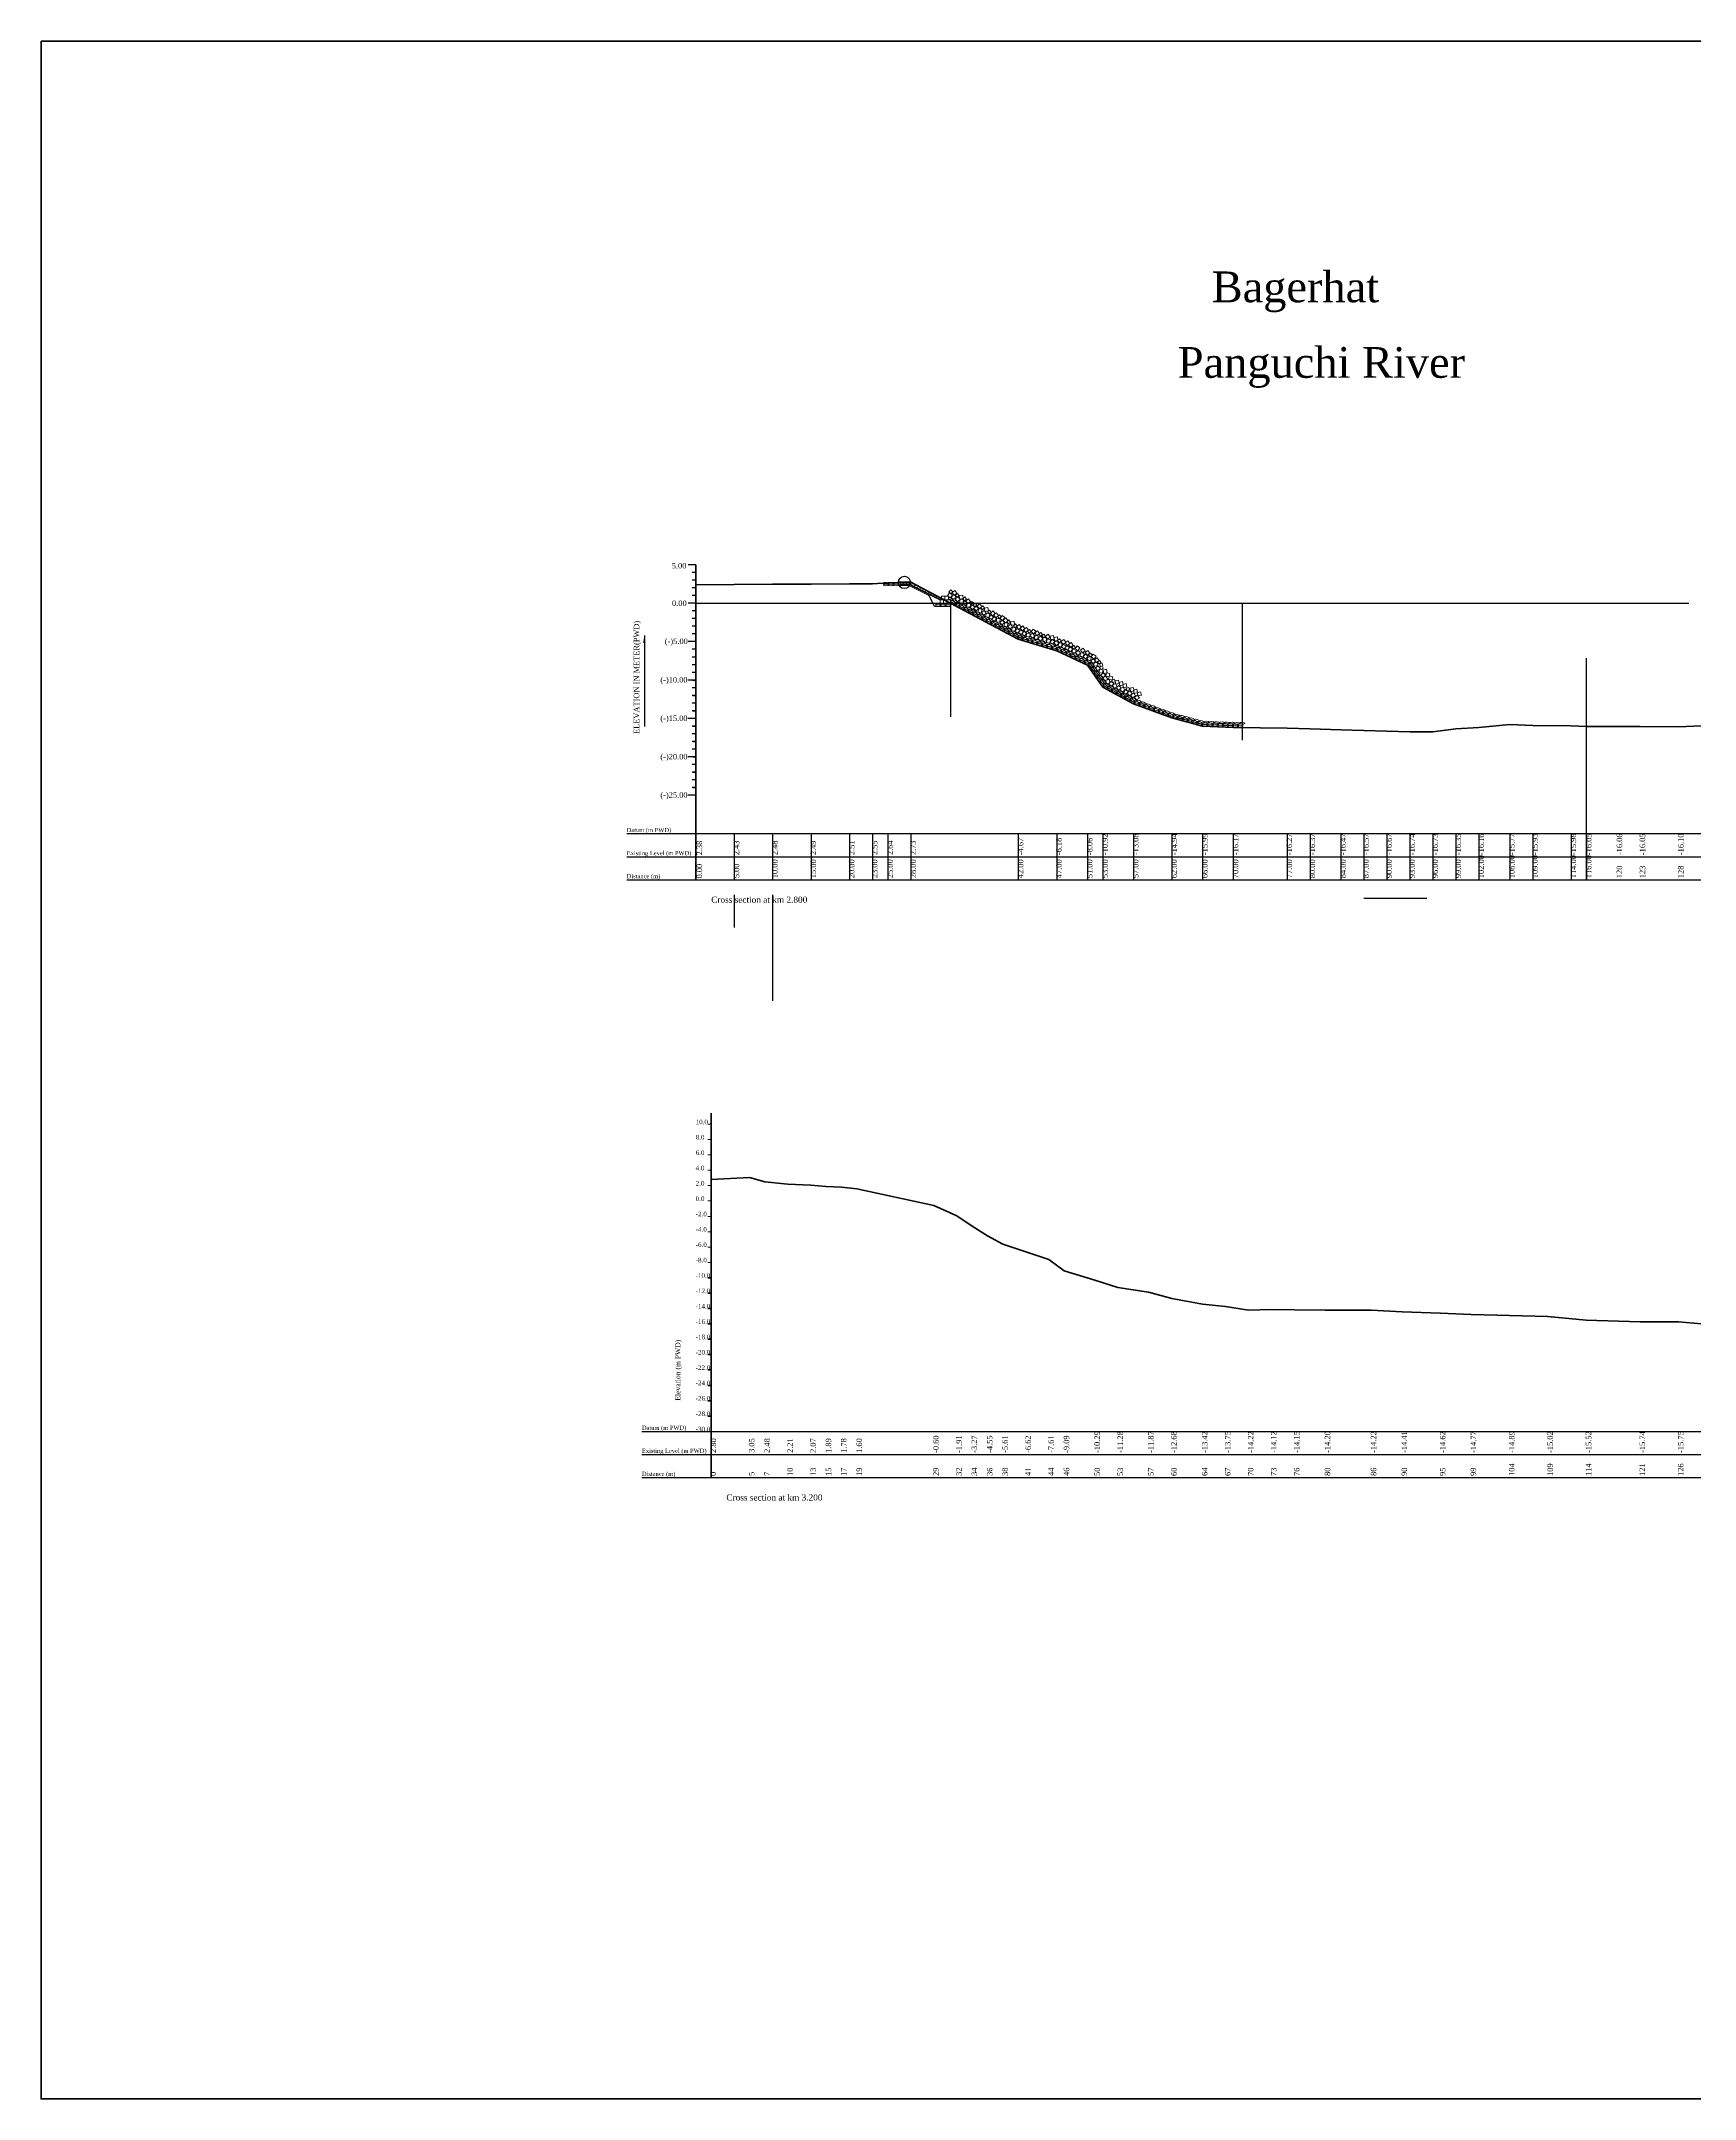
# Model space of a CAD drawing. Header units: metres. Extents: x -2434 to 11656, y -15288 to 8109.
# Drawn here: x 3647.2 to 3862.6, y -12483.2 to -12215.3 of the extents above; entities that cross this region are included whole.
import ezdxf

# ---------------------------------------------------------------- set-up
doc = ezdxf.new("R2010")
doc.units = ezdxf.units.M
doc.layers.add('Boundary', color=1, linetype='Continuous', lineweight=40)
doc.layers.add('LINE', color=7, linetype='Continuous')
doc.styles.get("Standard").update_dxf_attribs({"font": 'times.ttf'})
doc.dimstyles.get("Standard").update_dxf_attribs({"dimtxt": 0.5, "dimasz": 0.4075, "dimexe": 0.364, "dimexo": 0.219, "dimgap": 0.09, "dimtad": 0, "dimdec": 0, "dimlfac": 1000, "dimzin": 0, "dimdsep": 46, "dimtxsty": 'Standard', "dimcen": 0.09, "dimadec": 0, "dimazin": 0, "dimtfac": 1, "dimtdec": 0, "dimtofl": 0, "dimtmove": 0, "dimatfit": 3, "dimfxl": 1, "dimtolj": 1, "dimtzin": 0, "dimarcsym": 0})

msp = doc.modelspace()

# ---------------------------------------------------------------- linework, layer by layer
at = {"color": 0, "lineweight": -2}
for p, q in [((3732.440072, -12283.48989), (3731.440072, -12283.48989)), ((3732.440072, -12284.48989), (3731.940072, -12284.48989)), ((3732.440072, -12285.48989), (3731.940072, -12285.48989)), ((3732.440072, -12322.045188), (3732.440072, -12283.48989)), ((3732.440072, -12288.48989), (3731.440072, -12288.48989)), ((3732.440072, -12286.48989), (3731.940072, -12286.48989)), ((3732.440072, -12287.48989), (3731.940072, -12287.48989)), ((3732.440072, -12289.48989), (3731.940072, -12289.48989)), ((3732.440072, -12290.48989), (3731.940072, -12290.48989)), ((3732.440072, -12293.48989), (3731.440072, -12293.48989)), ((3732.440072, -12291.48989), (3731.940072, -12291.48989)), ((3732.440072, -12292.48989), (3731.940072, -12292.48989)), ((3732.440072, -12294.48989), (3731.940072, -12294.48989)), ((3732.440072, -12295.48989), (3731.940072, -12295.48989)), ((3732.440072, -12296.48989), (3731.940072, -12296.48989)), ((3732.440072, -12298.48989), (3731.440072, -12298.48989)), ((3732.440072, -12297.48989), (3731.940072, -12297.48989)), ((3732.440072, -12299.48989), (3731.940072, -12299.48989)), ((3732.440072, -12300.48989), (3731.940072, -12300.48989)), ((3732.440072, -12301.48989), (3731.940072, -12301.48989)), ((3732.440072, -12303.48989), (3731.440072, -12303.48989)), ((3732.440072, -12302.48989), (3731.940072, -12302.48989)), ((3732.440072, -12304.48989), (3731.940072, -12304.48989)), ((3732.440072, -12305.48989), (3731.940072, -12305.48989)), ((3732.440072, -12306.48989), (3731.940072, -12306.48989)), ((3732.440072, -12307.48989), (3731.940072, -12307.48989)), ((3732.440072, -12308.48989), (3731.440072, -12308.48989)), ((3732.440072, -12309.48989), (3731.940072, -12309.48989)), ((3732.440072, -12310.48989), (3731.940072, -12310.48989)), ((3732.440072, -12311.48989), (3731.940072, -12311.48989)), ((3732.440072, -12312.48989), (3731.940072, -12312.48989)), ((3732.440072, -12313.48989), (3731.440072, -12313.48989)), ((3723.440072, -12318.48989), (3992.090072, -12318.48989)), ((3723.440072, -12321.48989), (3992.090072, -12321.48989)), ((3723.440072, -12324.48989), (3992.090072, -12324.48989)), ((3725.416837, -12396.316405), (3996.066837, -12396.316405)), ((3725.416837, -12399.316405), (3996.066837, -12399.316405)), ((3725.416837, -12402.316405), (3996.066837, -12402.316405))]:
    msp.add_line(p, q, dxfattribs=at)
at = {"color": 0, "linetype": 'Continuous', "lineweight": -3, "ltscale": 0.5}
for p, q in [((3760.267199, -12285.76289), (3758.867199, -12285.76289)), ((3763.53012, -12288.936461), (3762.725653, -12287.327527))]:
    msp.add_line(p, q, dxfattribs=at)
at = {"linetype": 'ByBlock', "lineweight": 18, "ltscale": 0.5}
for p, q in [((3758.867199, -12285.76289), (3758.867199, -12286.16289)), ((3759.067199, -12285.76289), (3759.067199, -12286.16289)), ((3759.467199, -12285.76289), (3759.467199, -12285.96289)), ((3759.867199, -12285.76289), (3759.867199, -12285.96289)), ((3760.267199, -12285.76289), (3760.267199, -12285.96289)), ((3760.539171, -12286.122482), (3760.628614, -12285.943597)), ((3760.896942, -12286.301368), (3760.986385, -12286.122482)), ((3761.254713, -12286.480253), (3761.344155, -12286.301368)), ((3761.612484, -12286.659139), (3761.701926, -12286.480253)), ((3761.970254, -12286.838024), (3762.059697, -12286.659139)), ((3762.328025, -12287.01691), (3762.417468, -12286.838024)), ((3762.685796, -12287.195795), (3762.775239, -12287.01691)), ((3763.043567, -12287.374681), (3763.13301, -12287.195795)), ((3763.401338, -12287.553566), (3763.490781, -12287.374681)), ((3763.759109, -12287.732451), (3763.848552, -12287.553566)), ((3764.11688, -12287.911337), (3764.206322, -12287.732451))]:
    msp.add_line(p, q, dxfattribs=at)
at = {"linetype": 'ByBlock', "lineweight": 13, "ltscale": 0.5}
for p, q in [((3760.267199, -12285.96289), (3759.067199, -12285.96289)), ((3760.196379, -12286.06289), (3759.067199, -12286.06289)), ((3764.251353, -12288.090377), (3760.196379, -12286.06289)), ((3764.373986, -12288.03989), (3760.219986, -12285.96289)), ((3764.434554, -12287.846567), (3760.267199, -12285.76289)), ((3760.172772, -12286.16289), (3758.867199, -12286.16289)), ((3762.800188, -12287.476598), (3760.172772, -12286.16289))]:
    msp.add_line(p, q, dxfattribs=at)
at = {"color": 0, "lineweight": -3, "ltscale": 0.5}
for p, q in [((3732.440072, -12288.48989), (3861.777427, -12288.48989)), ((3765.601353, -12288.48989), (3765.601353, -12303.281735)), ((3803.601353, -12288.48989), (3803.601353, -12306.331079)), ((3848.440072, -12324.48989), (3848.440072, -12295.654075)), ((3737.440072, -12318.48989), (3737.440072, -12324.48989)), ((3742.440072, -12318.48989), (3742.440072, -12324.48989)), ((3747.440072, -12318.48989), (3747.440072, -12324.48989)), ((3752.440072, -12318.48989), (3752.440072, -12324.48989)), ((3755.440072, -12318.48989), (3755.440072, -12324.48989)), ((3757.440072, -12318.48989), (3757.440072, -12324.48989)), ((3760.440072, -12318.48989), (3760.440072, -12324.48989)), ((3774.440072, -12318.48989), (3774.440072, -12324.48989)), ((3779.440072, -12318.48989), (3779.440072, -12324.48989)), ((3783.440072, -12318.48989), (3783.440072, -12324.48989)), ((3785.440072, -12318.424759), (3785.440072, -12324.48989)), ((3789.440072, -12318.44177), (3789.440072, -12324.48989)), ((3794.440072, -12318.417542), (3794.440072, -12324.48989)), ((3798.440072, -12318.426305), (3798.440072, -12324.48989)), ((3802.440072, -12318.427852), (3802.440072, -12324.48989)), ((3809.440072, -12318.427852), (3809.440072, -12324.48989)), ((3812.440072, -12318.427852), (3812.440072, -12324.48989)), ((3816.440072, -12318.427852), (3816.440072, -12324.48989)), ((3819.440072, -12318.427852), (3819.440072, -12324.48989)), ((3822.440072, -12318.427852), (3822.440072, -12324.48989)), ((3825.440072, -12318.417542), (3825.440072, -12324.48989)), ((3828.440072, -12318.468576), (3828.440072, -12324.48989)), ((3831.440072, -12318.450534), (3831.440072, -12324.48989)), ((3834.440072, -12318.421666), (3834.440072, -12324.48989)), ((3838.440072, -12318.427852), (3838.440072, -12324.48989)), ((3841.440072, -12318.468576), (3841.440072, -12324.48989)), ((3846.440072, -12318.44177), (3846.440072, -12324.48989)), ((3848.440072, -12318.450534), (3848.440072, -12324.48989)), ((3737.440072, -12326.460213), (3737.440072, -12330.727288)), ((3742.440072, -12326.460213), (3742.440072, -12340.252934)), ((3819.440072, -12326.899509), (3827.636897, -12326.899509))]:
    msp.add_line(p, q, dxfattribs=at)
at = {"color": 0, "linetype": 'Continuous', "lineweight": 0, "ltscale": 0.5}
for p in [(3765.639283, -12288.493759), (3763.53012, -12288.936461)]:
    msp.add_line(p, (3765.639283, -12288.936461), dxfattribs=at)
at = {"linetype": 'ByBlock', "lineweight": 18, "ltscale": 0.5}
for points in [[(3764.251353, -12288.48989), (3764.701353, -12288.48989), (3764.701353, -12288.03989), (3764.251353, -12288.03989)], [(3764.434554, -12288.03989), (3764.884554, -12288.03989), (3764.884554, -12287.58989), (3764.434554, -12287.58989)], [(3764.701353, -12288.48989), (3765.151353, -12288.48989), (3765.151353, -12288.03989), (3764.701353, -12288.03989)], [(3764.884554, -12288.03989), (3765.334554, -12288.03989), (3765.334554, -12287.58989), (3764.884554, -12287.58989)], [(3765.151353, -12288.48989), (3765.601353, -12288.48989), (3765.601353, -12288.03989), (3765.151353, -12288.03989)]]:
    msp.add_lwpolyline(points, close=True, dxfattribs=at)
at = {"color": 0, "linetype": 'Continuous', "lineweight": 0, "ltscale": 0.5}
for centre in [(3757.208225, -12285.889276), (3757.208225, -12286.105395), (3757.867374, -12285.886237), (3757.870961, -12286.10326), (3758.52724, -12286.100635), (3758.528651, -12285.882689)]:
    msp.add_ellipse(centre, major_axis=(-0.332673, 0.007297), ratio=0.3297157707, dxfattribs=at)
at = {"color": 0, "linetype": 'Continuous', "lineweight": 13, "ltscale": 0.5}
for centre, major_axis in [((3763.984419, -12288.821726), (0.332472, -0.013683)), ((3763.984932, -12288.601638), (0.332472, -0.013683)), ((3764.645319, -12288.82396), (0.332472, -0.013683)), ((3764.645832, -12288.603873), (0.332472, -0.013683)), ((3765.301982, -12288.820295), (-0.332673, 0.007297)), ((3765.306986, -12288.600208), (-0.332673, 0.007297))]:
    msp.add_ellipse(centre, major_axis=major_axis, ratio=0.3297157707, dxfattribs=at)
at = {"color": 0, "linetype": 'ByBlock', "lineweight": 15, "ltscale": 0.5}
for centre, major_axis in [((3765.641772, -12287.932297), (0.298342, -0.147366)), ((3765.89942, -12288.286084), (0.298342, -0.147366)), ((3765.89942, -12288.52912), (0.298342, -0.147366)), ((3766.232356, -12288.238895), (0.298342, -0.147366)), ((3766.490003, -12288.592681), (0.298342, -0.147366)), ((3766.490003, -12288.835717), (0.298342, -0.147366)), ((3766.827107, -12288.531257), (0.298342, -0.147366)), ((3767.082671, -12288.904076), (0.298342, -0.147366)), ((3767.412351, -12288.84333), (0.298342, -0.147366)), ((3767.082671, -12289.147112), (0.298342, -0.147366)), ((3767.667914, -12289.216149), (0.298342, -0.147366)), ((3767.667914, -12289.459185), (0.298342, -0.147366)), ((3768.002023, -12289.15801), (0.298342, -0.147366)), ((3768.257586, -12289.530829), (0.298342, -0.147366)), ((3768.257586, -12289.773865), (0.298342, -0.147366)), ((3768.593257, -12289.473368), (0.298342, -0.147366)), ((3768.843871, -12290.069304), (0.298342, -0.147366)), ((3768.850254, -12289.839408), (0.298342, -0.147366)), ((3769.185925, -12289.781947), (0.298342, -0.147366)), ((3769.424816, -12290.391127), (0.298342, -0.147366)), ((3769.431199, -12290.161231), (0.298342, -0.147366)), ((3769.76687, -12290.10377), (0.298342, -0.147366)), ((3770.009538, -12290.691155), (0.298342, -0.147366)), ((3770.015921, -12290.461259), (0.298342, -0.147366)), ((3770.351592, -12290.403798), (0.298342, -0.147366)), ((3770.596344, -12291.000829), (0.298342, -0.147366)), ((3770.602727, -12290.770933), (0.298342, -0.147366)), ((3770.938398, -12290.713472), (0.298342, -0.147366)), ((3771.175726, -12291.306801), (0.298342, -0.147366)), ((3771.182109, -12291.076905), (0.298342, -0.147366)), ((3771.51778, -12291.019444), (0.298342, -0.147366)), ((3771.755108, -12291.618144), (0.298342, -0.147366)), ((3771.76149, -12291.388247), (0.298342, -0.147366)), ((3772.10133, -12291.337356), (0.298342, -0.147366)), ((3772.343998, -12291.926514), (0.298342, -0.147366)), ((3772.35038, -12291.696618), (0.298342, -0.147366)), ((3772.69022, -12291.645727), (0.298342, -0.147366)), ((3772.929371, -12292.234468), (0.298342, -0.147366)), ((3772.935754, -12292.004571), (0.298342, -0.147366)), ((3773.275594, -12291.95368), (0.298342, -0.147366)), ((3773.51722, -12292.545289), (0.298342, -0.147366)), ((3773.523602, -12292.315393), (0.298342, -0.147366)), ((3773.863442, -12292.264502), (0.298342, -0.147366)), ((3774.099467, -12292.856788), (0.298342, -0.147366)), ((3774.105849, -12292.626892), (0.298342, -0.147366)), ((3774.462362, -12292.542682), (0.298342, -0.147366)), ((3774.701774, -12292.869667), (0.298342, -0.147366)), ((3774.701774, -12293.112964), (0.298342, -0.147366)), ((3775.058286, -12292.765486), (0.298342, -0.147366)), ((3775.31671, -12293.072108), (0.319369, -0.093426)), ((3775.31671, -12293.315405), (0.319369, -0.093426)), ((3775.677651, -12292.972151), (0.319369, -0.093426)), ((3775.95601, -12293.263993), (0.319369, -0.093426)), ((3775.95601, -12293.507289), (0.319369, -0.093426)), ((3776.316951, -12293.164035), (0.319369, -0.093426)), ((3776.592574, -12293.455877), (0.319369, -0.093426)), ((3776.592574, -12293.699174), (0.319369, -0.093426)), ((3776.953515, -12293.35592), (0.319369, -0.093426)), ((3777.227836, -12293.648126), (0.319369, -0.093426)), ((3777.227836, -12293.891423), (0.319369, -0.093426)), ((3777.588777, -12293.548169), (0.319369, -0.093426)), ((3777.864009, -12293.83902), (0.319369, -0.093426)), ((3777.864009, -12294.082316), (0.319369, -0.093426)), ((3778.224951, -12293.739063), (0.319369, -0.093426)), ((3778.497578, -12294.022144), (0.319369, -0.093426)), ((3778.497578, -12294.265441), (0.319369, -0.093426)), ((3778.858519, -12293.922187), (0.319369, -0.093426)), ((3779.142088, -12294.221641), (0.319369, -0.093426)), ((3779.491827, -12294.121006), (0.319369, -0.093426)), ((3779.142088, -12294.464938), (0.319369, -0.093426)), ((3779.76298, -12294.458606), (0.30744, -0.127301)), ((3779.76298, -12294.701903), (0.30744, -0.127301)), ((3780.086016, -12294.37643), (0.30744, -0.127301)), ((3780.363854, -12294.739446), (0.30744, -0.127301)), ((3780.363854, -12294.982742), (0.30744, -0.127301)), ((3780.68689, -12294.657269), (0.30744, -0.127301)), ((3780.960169, -12295.016791), (0.30744, -0.127301)), ((3780.960169, -12295.260088), (0.30744, -0.127301)), ((3781.283205, -12294.934615), (0.30744, -0.127301)), ((3781.55974, -12295.303627), (0.30744, -0.127301)), ((3781.55974, -12295.546924), (0.30744, -0.127301)), ((3781.882777, -12295.221451), (0.30744, -0.127301)), ((3782.149542, -12295.591349), (0.30744, -0.127301)), ((3782.149542, -12295.834646), (0.30744, -0.127301)), ((3782.479352, -12295.507765), (0.30744, -0.127301)), ((3782.762009, -12295.863741), (0.30744, -0.127301)), ((3782.762009, -12296.107038), (0.30744, -0.127301)), ((3783.091819, -12295.780157), (0.30744, -0.127301)), ((3783.360929, -12296.149482), (0.30744, -0.127301)), ((3783.360929, -12296.392779), (0.30744, -0.127301)), ((3783.690739, -12296.065898), (0.30744, -0.127301)), ((3783.757098, -12296.83035), (0.197465, -0.267829)), ((3783.841504, -12296.56312), (0.197465, -0.267829)), ((3784.072579, -12296.497212), (0.197465, -0.267829)), ((3784.226022, -12297.096955), (0.197465, -0.267829)), ((3784.457097, -12297.031047), (0.197465, -0.267829)), ((3784.141615, -12297.364185), (0.197465, -0.267829)), ((3784.530822, -12297.910117), (0.197465, -0.267829)), ((3784.615228, -12297.642886), (0.197465, -0.267829)), ((3784.846304, -12297.576978), (0.197465, -0.267829)), ((3784.918466, -12298.456152), (0.197465, -0.267829)), ((3785.002872, -12298.188922), (0.197465, -0.267829)), ((3785.233948, -12298.123014), (0.197465, -0.267829)), ((3785.30116, -12299.00224), (0.197465, -0.267829)), ((3785.385566, -12298.73501), (0.197465, -0.267829)), ((3785.609608, -12298.656067), (0.197465, -0.267829)), ((3785.753581, -12299.459008), (0.287521, -0.167501)), ((3785.77859, -12299.226609), (0.287521, -0.167501)), ((3786.022301, -12299.119508), (0.287521, -0.167501)), ((3786.380897, -12299.546711), (0.287521, -0.167501)), ((3786.624607, -12299.439611), (0.287521, -0.167501)), ((3786.355888, -12299.77911), (0.287521, -0.167501)), ((3786.941522, -12300.093686), (0.287521, -0.167501)), ((3786.966531, -12299.861287), (0.287521, -0.167501)), ((3787.210241, -12299.754186), (0.287521, -0.167501)), ((3787.53432, -12300.411911), (0.287521, -0.167501)), ((3787.54943, -12300.175914), (0.287521, -0.167501)), ((3787.79314, -12300.068814), (0.287521, -0.167501)), ((3788.108621, -12300.738792), (0.287521, -0.167501)), ((3788.123731, -12300.502796), (0.287521, -0.167501)), ((3788.367441, -12300.395695), (0.287521, -0.167501)), ((3788.701289, -12301.053316), (0.287521, -0.167501)), ((3788.716399, -12300.817319), (0.287521, -0.167501)), ((3788.954117, -12300.694523), (0.287521, -0.167501)), ((3789.287835, -12301.361686), (0.287521, -0.167501)), ((3789.302945, -12301.12569), (0.287521, -0.167501)), ((3789.540663, -12301.002894), (0.287521, -0.167501)), ((3789.89063, -12301.618274), (0.314944, -0.107401)), ((3789.897924, -12301.402769), (0.314944, -0.107401)), ((3790.146975, -12301.264383), (0.314944, -0.107401)), ((3790.517295, -12301.845563), (0.314944, -0.107401)), ((3790.524589, -12301.630058), (0.314944, -0.107401)), ((3790.77364, -12301.491672), (0.314944, -0.107401)), ((3791.14409, -12302.081351), (0.314944, -0.107401)), ((3791.151384, -12301.865846), (0.314944, -0.107401)), ((3791.400435, -12301.72746), (0.314944, -0.107401)), ((3791.778049, -12302.105962), (0.314944, -0.107401)), ((3792.015767, -12301.960276), (0.314944, -0.107401)), ((3792.633965, -12302.190798), (0.314944, -0.107401)), ((3791.770755, -12302.321467), (0.314944, -0.107401)), ((3792.388953, -12302.551989), (0.314944, -0.107401)), ((3792.396247, -12302.336484), (0.314944, -0.107401)), ((3793.014315, -12302.780008), (0.314944, -0.107401)), ((3793.021609, -12302.564503), (0.314944, -0.107401)), ((3793.256853, -12302.410474), (0.314944, -0.107401)), ((3793.634727, -12303.015275), (0.314944, -0.107401)), ((3793.642022, -12302.79977), (0.314944, -0.107401)), ((3793.877265, -12302.645741), (0.314944, -0.107401)), ((3794.254619, -12303.246892), (0.314944, -0.107401)), ((3794.261913, -12303.031387), (0.314944, -0.107401)), ((3794.497157, -12302.877358), (0.314944, -0.107401)), ((3794.884931, -12303.431111), (0.314944, -0.107401)), ((3794.892225, -12303.215606), (0.314944, -0.107401)), ((3795.127469, -12303.061577), (0.314944, -0.107401)), ((3795.525827, -12303.602448), (0.325786, -0.067738)), ((3795.533121, -12303.386943), (0.325786, -0.067738)), ((3795.768365, -12303.232914), (0.325786, -0.067738)), ((3796.16613, -12303.772779), (0.318333, -0.096897)), ((3796.177722, -12303.541475), (0.318333, -0.096897)), ((3796.412966, -12303.387446), (0.318333, -0.096897)), ((3796.801912, -12303.937966), (0.318333, -0.096897)), ((3796.813505, -12303.706662), (0.318333, -0.096897)), ((3797.053177, -12303.564991), (0.318333, -0.096897)), ((3797.436523, -12304.113061), (0.318333, -0.096897)), ((3797.448116, -12303.881757), (0.318333, -0.096897)), ((3797.687788, -12303.740086), (0.318333, -0.096897)), ((3798.085331, -12304.28341), (0.318333, -0.096897)), ((3798.096924, -12304.052106), (0.318333, -0.096897)), ((3798.336596, -12303.910435), (0.318333, -0.096897)), ((3798.73153, -12304.387266), (0.33244, -0.01444)), ((3798.743123, -12304.155962), (0.33244, -0.01444)), ((3798.978367, -12303.963191), (0.33244, -0.01444)), ((3799.392192, -12304.422618), (0.33244, -0.01444)), ((3799.403785, -12304.191314), (0.33244, -0.01444)), ((3799.639029, -12303.998544), (0.33244, -0.01444)), ((3800.070439, -12304.452079), (0.33244, -0.01444)), ((3800.082032, -12304.220775), (0.33244, -0.01444)), ((3800.317275, -12304.028004), (0.33244, -0.01444)), ((3800.736962, -12304.475647), (0.33244, -0.01444)), ((3800.748555, -12304.244343), (0.33244, -0.01444)), ((3800.983798, -12304.051572), (0.33244, -0.01444)), ((3801.399968, -12304.505681), (0.33244, -0.01444)), ((3801.411561, -12304.274377), (0.33244, -0.01444)), ((3801.644851, -12304.075454), (0.33244, -0.01444)), ((3802.045781, -12304.527998), (0.33244, -0.01444)), ((3802.057374, -12304.296694), (0.33244, -0.01444)), ((3802.290663, -12304.097771), (0.33244, -0.01444)), ((3802.694329, -12304.560274), (0.33244, -0.01444)), ((3802.705922, -12304.32897), (0.33244, -0.01444)), ((3802.939211, -12304.130047), (0.33244, -0.01444)), ((3803.363848, -12304.553913), (0.33244, -0.01444)), ((3803.375441, -12304.322609), (0.33244, -0.01444)), ((3803.608731, -12304.123685), (0.33244, -0.01444))]:
    msp.add_ellipse(centre, major_axis=major_axis, ratio=0.3297157707, dxfattribs=at)
at = {"layer": 'Boundary', "color": 0, "linetype": 'ByBlock', "lineweight": 18, "ltscale": 0.5}
for p, q in [((3732.040072, -12284.48989), (3732.440072, -12284.48989)), ((3732.040072, -12286.48989), (3732.440072, -12286.48989)), ((3732.040072, -12288.48989), (3732.440072, -12288.48989)), ((3732.040072, -12290.48989), (3732.440072, -12290.48989)), ((3732.040072, -12292.48989), (3732.440072, -12292.48989)), ((3732.040072, -12294.48989), (3732.440072, -12294.48989)), ((3732.040072, -12296.48989), (3732.440072, -12296.48989)), ((3734.016837, -12356.316405), (3734.416837, -12356.316405)), ((3734.016837, -12358.316405), (3734.416837, -12358.316405)), ((3734.016837, -12360.316405), (3734.416837, -12360.316405)), ((3734.016837, -12362.316405), (3734.416837, -12362.316405)), ((3734.016837, -12364.316405), (3734.416837, -12364.316405)), ((3734.016837, -12366.316405), (3734.416837, -12366.316405)), ((3734.016837, -12368.316405), (3734.416837, -12368.316405)), ((3734.016837, -12370.316405), (3734.416837, -12370.316405)), ((3734.016837, -12372.316405), (3734.416837, -12372.316405)), ((3734.016837, -12374.316405), (3734.416837, -12374.316405))]:
    msp.add_line(p, q, dxfattribs=at)
at = {"layer": 'Boundary', "color": 7, "linetype": 'ByBlock', "ltscale": 0.5}
for p, q in [((3732.440072, -12324.48989), (3732.440072, -12283.48989)), ((3732.040072, -12298.48989), (3732.440072, -12298.48989)), ((3732.040072, -12300.48989), (3732.440072, -12300.48989)), ((3732.040072, -12302.48989), (3732.440072, -12302.48989)), ((3732.040072, -12304.48989), (3732.440072, -12304.48989)), ((3848.440072, -12304.53989), (3852.440072, -12304.54989)), ((3852.440072, -12304.54989), (3855.440072, -12304.53989)), ((3855.440072, -12304.53989), (3860.440072, -12304.58989)), ((3860.440072, -12304.58989), (3863.440072, -12304.45989)), ((3732.040072, -12306.48989), (3732.440072, -12306.48989)), ((3732.040072, -12308.48989), (3732.440072, -12308.48989)), ((3732.040072, -12310.48989), (3732.440072, -12310.48989)), ((3732.040072, -12312.48989), (3732.440072, -12312.48989)), ((3734.416837, -12402.316405), (3734.416837, -12354.860545)), ((3734.416837, -12363.515405), (3739.416837, -12363.265405)), ((3739.416837, -12363.265405), (3741.416837, -12363.835405)), ((3741.416837, -12363.835405), (3744.416837, -12364.105405)), ((3744.416837, -12364.105405), (3747.416837, -12364.245405)), ((3747.416837, -12364.245405), (3749.416837, -12364.425405)), ((3749.416837, -12364.425405), (3751.416837, -12364.535405)), ((3751.416837, -12364.535405), (3753.416837, -12364.719405)), ((3753.416837, -12364.719405), (3763.416837, -12366.917405)), ((3763.416837, -12366.917405), (3766.416837, -12368.226405)), ((3766.416837, -12368.226405), (3768.416837, -12369.586405)), ((3768.416837, -12369.586405), (3770.416837, -12370.866405)), ((3770.416837, -12370.866405), (3772.416837, -12371.926405)), ((3772.416837, -12371.926405), (3775.416837, -12372.936405)), ((3775.416837, -12372.936405), (3778.416837, -12373.926405)), ((3778.416837, -12373.926405), (3780.416837, -12375.406405)), ((3734.016837, -12376.316405), (3734.416837, -12376.316405)), ((3780.416837, -12375.406405), (3784.416837, -12376.606405)), ((3784.416837, -12376.606405), (3787.416837, -12377.596405)), ((3734.016837, -12378.316405), (3734.416837, -12378.316405)), ((3787.416837, -12377.596405), (3791.416837, -12378.186405)), ((3791.416837, -12378.186405), (3794.416837, -12378.996405)), ((3794.416837, -12378.996405), (3798.416837, -12379.736405)), ((3798.416837, -12379.736405), (3801.416837, -12380.066405)), ((3734.016837, -12380.316405), (3734.416837, -12380.316405)), ((3734.016837, -12382.316405), (3734.416837, -12382.316405)), ((3801.416837, -12380.066405), (3804.416837, -12380.536405)), ((3804.416837, -12380.536405), (3807.416837, -12380.436405)), ((3807.416837, -12380.436405), (3810.416837, -12380.466405)), ((3810.416837, -12380.466405), (3814.416837, -12380.516405)), ((3814.416837, -12380.516405), (3820.416837, -12380.536405)), ((3820.416837, -12380.536405), (3824.416837, -12380.726405)), ((3824.416837, -12380.726405), (3829.416837, -12380.936405)), ((3829.416837, -12380.936405), (3833.416837, -12381.086405)), ((3833.416837, -12381.086405), (3838.416837, -12381.206405)), ((3838.416837, -12381.206405), (3843.416837, -12381.336405)), ((3843.416837, -12381.336405), (3848.416837, -12381.836405)), ((3848.416837, -12381.836405), (3855.416837, -12382.056405)), ((3855.416837, -12382.056405), (3860.416837, -12382.066405)), ((3860.416837, -12382.066405), (3863.416837, -12382.296405)), ((3734.016837, -12384.316405), (3734.416837, -12384.316405)), ((3734.016837, -12386.316405), (3734.416837, -12386.316405)), ((3734.016837, -12388.316405), (3734.416837, -12388.316405)), ((3734.016837, -12390.316405), (3734.416837, -12390.316405)), ((3734.016837, -12392.316405), (3734.416837, -12392.316405)), ((3734.016837, -12394.316405), (3734.416837, -12394.316405))]:
    msp.add_line(p, q, dxfattribs=at)
at = {"layer": 'Boundary', "color": 3, "linetype": 'ByBlock', "ltscale": 0.5}
for p, q in [((3732.440072, -12286.11389), (3737.440072, -12286.06389)), ((3737.440072, -12286.06389), (3742.440072, -12286.01389)), ((3742.440072, -12286.01389), (3747.440072, -12286.00389)), ((3747.440072, -12286.00389), (3752.440072, -12285.98389)), ((3752.440072, -12285.98389), (3755.440072, -12285.94389)), ((3755.440072, -12285.94389), (3757.440072, -12285.85389)), ((3757.440072, -12285.85389), (3760.440072, -12285.76289)), ((3760.440072, -12285.76289), (3774.440072, -12293.15989)), ((3774.440072, -12293.15989), (3779.440072, -12294.66989)), ((3779.440072, -12294.66989), (3783.440072, -12296.54989)), ((3783.440072, -12296.54989), (3785.440072, -12299.40989)), ((3785.440072, -12299.40989), (3789.440072, -12301.56989)), ((3789.440072, -12301.56989), (3794.440072, -12303.42989)), ((3794.440072, -12303.42989), (3798.440072, -12304.47989)), ((3798.440072, -12304.47989), (3802.440072, -12304.65989)), ((3802.440072, -12304.65989), (3809.440072, -12304.75989)), ((3809.440072, -12304.75989), (3812.440072, -12304.85989)), ((3831.440072, -12304.83989), (3834.440072, -12304.64989)), ((3834.440072, -12304.64989), (3838.440072, -12304.25989)), ((3838.440072, -12304.25989), (3841.440072, -12304.41989)), ((3841.440072, -12304.41989), (3846.440072, -12304.46989)), ((3846.440072, -12304.46989), (3848.440072, -12304.53989)), ((3812.440072, -12304.85989), (3816.440072, -12304.95989)), ((3816.440072, -12304.95989), (3819.440072, -12305.05989)), ((3819.440072, -12305.05989), (3822.440072, -12305.15989)), ((3822.440072, -12305.15989), (3825.440072, -12305.22989)), ((3825.440072, -12305.22989), (3828.440072, -12305.21989)), ((3828.440072, -12305.21989), (3831.440072, -12304.83989))]:
    msp.add_line(p, q, dxfattribs=at)
at = {"layer": 'Boundary', "color": 7, "linetype": 'ByBlock', "ltscale": 0.5}
msp.add_lwpolyline([(3647.167647, -12215.308922), (4023.407633, -12215.308922), (4023.407633, -12483.213007), (3647.167647, -12483.213007)], close=True, dxfattribs=at)
at = {"layer": 'LINE', "color": 0, "linetype": 'ByBlock', "lineweight": 18, "ltscale": 0.5}
for points in [[(3765.860908, -12287.41622), (3765.496229, -12287.152575), (3765.232584, -12287.517254), (3765.597263, -12287.7809), (3765.860908, -12287.41622)], [(3765.406744, -12286.984194), (3765.634183, -12287.250223), (3765.900212, -12287.022784), (3765.672774, -12286.756755), (3765.406744, -12286.984194)], [(3765.825757, -12287.434362), (3765.774025, -12287.881379), (3766.221042, -12287.93311), (3766.272773, -12287.486094), (3765.825757, -12287.434362)], [(3766.085011, -12287.468798), (3766.445129, -12287.198955), (3766.175286, -12286.838837), (3765.815168, -12287.10868), (3766.085011, -12287.468798)], [(3766.495721, -12288.286345), (3766.855839, -12288.016503), (3766.585997, -12287.656385), (3766.225878, -12287.926227), (3766.495721, -12288.286345)], [(3766.258117, -12287.456881), (3766.485556, -12287.72291), (3766.751585, -12287.495472), (3766.524147, -12287.229442), (3766.258117, -12287.456881)], [(3766.821162, -12287.956503), (3767.266284, -12287.890423), (3767.200203, -12287.445301), (3766.755081, -12287.511382), (3766.821162, -12287.956503)], [(3766.870955, -12287.950169), (3766.770617, -12288.38884), (3767.209288, -12288.489178), (3767.309626, -12288.050507), (3766.870955, -12287.950169)], [(3767.805522, -12288.428462), (3767.440843, -12288.164816), (3767.177197, -12288.529496), (3767.541877, -12288.793141), (3767.805522, -12288.428462)], [(3767.219637, -12287.900545), (3767.447076, -12288.166575), (3767.713105, -12287.939136), (3767.485666, -12287.673107), (3767.219637, -12287.900545)], [(3767.871041, -12288.527707), (3768.23116, -12288.257865), (3767.961317, -12287.897746), (3767.601199, -12288.167589), (3767.871041, -12288.527707)], [(3767.764767, -12288.514076), (3767.713035, -12288.961093), (3768.160052, -12289.012824), (3768.211783, -12288.565808), (3767.764767, -12288.514076)], [(3768.432686, -12289.30844), (3768.792805, -12289.038597), (3768.522962, -12288.678479), (3768.162844, -12288.948322), (3768.432686, -12289.30844)], [(3768.469332, -12288.731997), (3768.660739, -12288.438973), (3768.367715, -12288.247566), (3768.176307, -12288.54059), (3768.469332, -12288.731997)], [(3768.564753, -12288.696344), (3768.792191, -12288.962373), (3769.058221, -12288.734934), (3768.830782, -12288.468905), (3768.564753, -12288.696344)], [(3769.339431, -12289.197633), (3769.699549, -12288.927791), (3769.429707, -12288.567673), (3769.069588, -12288.837515), (3769.339431, -12289.197633)], [(3769.275414, -12289.134106), (3768.910734, -12288.87046), (3768.647089, -12289.23514), (3769.011769, -12289.498785), (3769.275414, -12289.134106)], [(3769.248048, -12289.20705), (3769.196316, -12289.654066), (3769.643333, -12289.705798), (3769.695064, -12289.258781), (3769.248048, -12289.20705)], [(3769.546709, -12289.061345), (3769.774148, -12289.327375), (3770.040177, -12289.099936), (3769.812739, -12288.833907), (3769.546709, -12289.061345)], [(3769.908395, -12290.066698), (3770.268513, -12289.796855), (3769.998671, -12289.436737), (3769.638553, -12289.70658), (3769.908395, -12290.066698)], [(3770.092113, -12289.564055), (3770.537234, -12289.497975), (3770.471154, -12289.052853), (3770.026032, -12289.118934), (3770.092113, -12289.564055)], [(3770.276672, -12289.78647), (3770.176334, -12290.225142), (3770.615005, -12290.32548), (3770.715343, -12289.886808), (3770.276672, -12289.78647)], [(3770.420759, -12289.607586), (3770.648198, -12289.873615), (3770.914227, -12289.646176), (3770.686789, -12289.380147), (3770.420759, -12289.607586)], [(3771.230156, -12290.247021), (3770.865476, -12289.983375), (3770.601831, -12290.348055), (3770.96651, -12290.6117), (3771.230156, -12290.247021)], [(3771.069681, -12290.123319), (3771.429799, -12289.853476), (3771.159957, -12289.493358), (3770.799838, -12289.7632), (3771.069681, -12290.123319)], [(3771.615529, -12290.484961), (3771.25085, -12290.221315), (3770.987205, -12290.585995), (3771.351884, -12290.84964), (3771.615529, -12290.484961)], [(3771.493609, -12290.372455), (3771.853728, -12290.102613), (3771.583885, -12289.742495), (3771.223767, -12290.012337), (3771.493609, -12290.372455)], [(3771.627789, -12290.464726), (3771.576057, -12290.911742), (3772.023073, -12290.963474), (3772.074805, -12290.516457), (3771.627789, -12290.464726)], [(3771.722565, -12290.227612), (3771.950004, -12290.493641), (3772.216033, -12290.266202), (3771.988594, -12290.000173), (3771.722565, -12290.227612)], [(3772.295708, -12291.320148), (3772.655826, -12291.050306), (3772.385984, -12290.690188), (3772.025866, -12290.96003), (3772.295708, -12291.320148)], [(3772.698168, -12290.364042), (3772.333488, -12290.100397), (3772.069843, -12290.465076), (3772.434523, -12290.728722), (3772.698168, -12290.364042)], [(3772.738739, -12291.032787), (3773.098857, -12290.762945), (3772.829015, -12290.402827), (3772.468896, -12290.672669), (3772.738739, -12291.032787)], [(3772.647356, -12291.042204), (3772.595624, -12291.48922), (3773.042641, -12291.540952), (3773.094372, -12291.093935), (3772.647356, -12291.042204)], [(3772.946017, -12290.8965), (3773.173456, -12291.162529), (3773.439485, -12290.93509), (3773.212047, -12290.669061), (3772.946017, -12290.8965)], [(3773.326981, -12291.850492), (3773.687099, -12291.580649), (3773.417257, -12291.220531), (3773.057139, -12291.490373), (3773.326981, -12291.850492)], [(3773.510699, -12291.347849), (3773.95582, -12291.281769), (3773.88974, -12290.836647), (3773.444618, -12290.902728), (3773.510699, -12291.347849)], [(3773.810559, -12291.416564), (3774.037997, -12291.682594), (3774.304027, -12291.455155), (3774.076588, -12291.189125), (3773.810559, -12291.416564)], [(3774.477195, -12291.900438), (3774.837313, -12291.630596), (3774.567471, -12291.270478), (3774.207352, -12291.54032), (3774.477195, -12291.900438)], [(3773.666472, -12291.595449), (3773.566134, -12292.03412), (3774.004805, -12292.134458), (3774.105143, -12291.695787), (3773.666472, -12291.595449)], [(3774.63767, -12292.02414), (3774.27299, -12291.760495), (3774.009345, -12292.125174), (3774.374025, -12292.38882), (3774.63767, -12292.02414)], [(3775.096434, -12292.204397), (3774.731754, -12291.940751), (3774.468109, -12292.305431), (3774.832789, -12292.569076), (3775.096434, -12292.204397)], [(3774.935959, -12292.080695), (3775.296077, -12291.810852), (3775.026235, -12291.450734), (3774.666116, -12291.720576), (3774.935959, -12292.080695)], [(3775.518279, -12292.394731), (3775.1536, -12292.131085), (3774.889955, -12292.495765), (3775.254634, -12292.75941), (3775.518279, -12292.394731)], [(3775.396359, -12292.282225), (3775.756478, -12292.012383), (3775.486635, -12291.652265), (3775.126517, -12291.922107), (3775.396359, -12292.282225)], [(3775.530539, -12292.374496), (3775.478807, -12292.821512), (3775.925823, -12292.873244), (3775.977555, -12292.426227), (3775.530539, -12292.374496)], [(3775.625315, -12292.137382), (3775.852753, -12292.403411), (3776.118783, -12292.175972), (3775.891344, -12291.909943), (3775.625315, -12292.137382)], [(3776.229199, -12293.026563), (3776.589317, -12292.75672), (3776.319475, -12292.396602), (3775.959356, -12292.666444), (3776.229199, -12293.026563)], [(3776.726616, -12292.112275), (3776.361936, -12291.84863), (3776.098291, -12292.213309), (3776.46297, -12292.476954), (3776.726616, -12292.112275)], [(3776.596347, -12292.689228), (3776.544615, -12293.136244), (3776.991632, -12293.187976), (3777.043364, -12292.740959), (3776.596347, -12292.689228)], [(3776.845471, -12292.719179), (3777.205589, -12292.449337), (3776.935747, -12292.089219), (3776.575628, -12292.359061), (3776.845471, -12292.719179)], [(3777.272325, -12293.408508), (3777.632443, -12293.138666), (3777.362601, -12292.778548), (3777.002483, -12293.04839), (3777.272325, -12293.408508)], [(3777.117617, -12292.525743), (3777.345056, -12292.791772), (3777.611085, -12292.564334), (3777.383646, -12292.298304), (3777.117617, -12292.525743)], [(3777.5062, -12292.731493), (3777.733639, -12292.997522), (3777.999669, -12292.770084), (3777.77223, -12292.504054), (3777.5062, -12292.731493)], [(3777.684252, -12293.457116), (3778.129374, -12293.391036), (3778.063293, -12292.945914), (3777.618171, -12293.011995), (3777.684252, -12293.457116)], [(3778.250991, -12293.158844), (3778.611109, -12292.889002), (3778.341267, -12292.528884), (3777.981148, -12292.798726), (3778.250991, -12293.158844)], [(3778.201097, -12293.144445), (3778.100759, -12293.583116), (3778.53943, -12293.683454), (3778.639768, -12293.244783), (3778.201097, -12293.144445)], [(3779.194178, -12293.463324), (3778.829498, -12293.199679), (3778.565853, -12293.564359), (3778.930533, -12293.828004), (3779.194178, -12293.463324)], [(3778.660917, -12293.216583), (3779.106038, -12293.150502), (3779.039958, -12292.705381), (3778.594836, -12292.771461), (3778.660917, -12293.216583)], [(3779.351873, -12293.981711), (3779.711991, -12293.711868), (3779.442148, -12293.35175), (3779.08203, -12293.621592), (3779.351873, -12293.981711)], [(3779.160711, -12293.392981), (3779.605833, -12293.3269), (3779.539752, -12292.881779), (3779.094631, -12292.947859), (3779.160711, -12293.392981)], [(3779.5511, -12293.36273), (3779.778538, -12293.628759), (3780.044568, -12293.40132), (3779.817129, -12293.135291), (3779.5511, -12293.36273)], [(3779.725881, -12293.623374), (3779.625543, -12294.062045), (3780.064214, -12294.162383), (3780.164552, -12293.723712), (3779.725881, -12293.623374)], [(3780.268666, -12293.84822), (3780.628785, -12293.578378), (3780.358942, -12293.218259), (3779.998824, -12293.488102), (3780.268666, -12293.84822)], [(3780.674415, -12294.08382), (3780.309735, -12293.820174), (3780.04609, -12294.184854), (3780.410769, -12294.448499), (3780.674415, -12294.08382)], [(3781.110644, -12294.242385), (3780.745965, -12293.97874), (3780.482319, -12294.343419), (3780.846999, -12294.607064), (3781.110644, -12294.242385)], [(3780.805975, -12294.012469), (3781.166093, -12293.742626), (3780.896251, -12293.382508), (3780.536133, -12293.652351), (3780.805975, -12294.012469)], [(3781.243711, -12294.240383), (3781.603829, -12293.970541), (3781.333987, -12293.610423), (3780.973869, -12293.880265), (3781.243711, -12294.240383)], [(3781.392298, -12294.19946), (3781.619737, -12294.465489), (3781.885766, -12294.23805), (3781.658327, -12293.972021), (3781.392298, -12294.19946)], [(3782.469371, -12294.307316), (3782.104692, -12294.043671), (3781.841046, -12294.408351), (3782.205726, -12294.671996), (3782.469371, -12294.307316)], [(3781.521809, -12294.443408), (3781.157129, -12294.179763), (3780.893484, -12294.544442), (3781.258164, -12294.808088), (3781.521809, -12294.443408)], [(3781.515832, -12294.457848), (3781.4641, -12294.904865), (3781.911117, -12294.956596), (3781.962849, -12294.50958), (3781.515832, -12294.457848)], [(3782.174243, -12295.274789), (3782.534361, -12295.004947), (3782.264519, -12294.644829), (3781.9044, -12294.914671), (3782.174243, -12295.274789)], [(3782.541391, -12294.937454), (3782.489659, -12295.384471), (3782.936676, -12295.436203), (3782.988408, -12294.989186), (3782.541391, -12294.937454)], [(3782.790515, -12294.967406), (3783.150633, -12294.697564), (3782.880791, -12294.337445), (3782.520672, -12294.607288), (3782.790515, -12294.967406)], [(3783.520206, -12295.373682), (3783.155527, -12295.110037), (3782.891882, -12295.474716), (3783.256561, -12295.738361), (3783.520206, -12295.373682)], [(3783.398286, -12295.261177), (3783.758404, -12294.991334), (3783.488562, -12294.631216), (3783.128444, -12294.901058), (3783.398286, -12295.261177)], [(3783.495863, -12295.452309), (3783.444132, -12295.899326), (3783.891148, -12295.951057), (3783.94288, -12295.504041), (3783.495863, -12295.452309)], [(3783.59064, -12295.215195), (3783.818078, -12295.481224), (3784.084108, -12295.253786), (3783.856669, -12294.987756), (3783.59064, -12295.215195)], [(3784.135778, -12296.33495), (3784.495896, -12296.065108), (3784.226054, -12295.704989), (3783.865935, -12295.974832), (3784.135778, -12296.33495)], [(3784.570932, -12295.387708), (3784.206253, -12295.124063), (3783.942607, -12295.488742), (3784.307287, -12295.752388), (3784.570932, -12295.387708)], [(3784.327601, -12296.198676), (3784.275869, -12296.645693), (3784.722886, -12296.697425), (3784.774617, -12296.250408), (3784.327601, -12296.198676)], [(3784.627264, -12296.224039), (3784.987382, -12295.954197), (3784.71754, -12295.594079), (3784.357422, -12295.863921), (3784.627264, -12296.224039)], [(3784.765991, -12297.279044), (3785.126109, -12297.009201), (3784.856266, -12296.649083), (3784.496148, -12296.918926), (3784.765991, -12297.279044)], [(3784.741669, -12296.175038), (3784.969108, -12296.441067), (3785.235138, -12296.213629), (3785.007699, -12295.947599), (3784.741669, -12296.175038)], [(3785.026173, -12296.398327), (3785.131109, -12296.732225), (3785.465008, -12296.627289), (3785.360071, -12296.29339), (3785.026173, -12296.398327)], [(3785.052354, -12296.76322), (3785.157291, -12297.097118), (3785.491189, -12296.992182), (3785.386253, -12296.658283), (3785.052354, -12296.76322)], [(3784.931677, -12297.500559), (3785.367071, -12297.614275), (3785.480788, -12297.17888), (3785.045393, -12297.065164), (3784.931677, -12297.500559)], [(3785.431643, -12297.536618), (3785.16736, -12297.900835), (3785.531577, -12298.165119), (3785.79586, -12297.800902), (3785.431643, -12297.536618)], [(3786.081748, -12298.363422), (3785.849623, -12297.977913), (3785.464113, -12298.210038), (3785.696238, -12298.595548), (3786.081748, -12298.363422)], [(3785.581574, -12297.638618), (3786.018654, -12297.531559), (3785.911595, -12297.09448), (3785.474516, -12297.201539), (3785.581574, -12297.638618)], [(3785.820771, -12297.979306), (3786.256166, -12298.093022), (3786.369882, -12297.657627), (3785.934487, -12297.543911), (3785.820771, -12297.979306)], [(3785.943481, -12298.962879), (3786.38056, -12298.855821), (3786.273502, -12298.418741), (3785.836422, -12298.5258), (3785.943481, -12298.962879)], [(3786.189126, -12298.388363), (3786.624521, -12298.502079), (3786.738237, -12298.066684), (3786.302842, -12297.952968), (3786.189126, -12298.388363)], [(3786.51296, -12298.666811), (3786.248676, -12299.031028), (3786.612893, -12299.295312), (3786.877177, -12298.931095), (3786.51296, -12298.666811)], [(3786.624209, -12298.492777), (3786.729145, -12298.826676), (3787.063044, -12298.72174), (3786.958107, -12298.387841), (3786.624209, -12298.492777)], [(3787.314722, -12299.331542), (3787.082596, -12298.946032), (3786.697086, -12299.178158), (3786.929212, -12299.563667), (3787.314722, -12299.331542)], [(3787.15053, -12299.037022), (3787.587609, -12298.929963), (3787.480551, -12298.492884), (3787.043471, -12298.599942), (3787.15053, -12299.037022)], [(3787.830623, -12299.567144), (3787.598498, -12299.181634), (3787.212988, -12299.41376), (3787.445114, -12299.79927), (3787.830623, -12299.567144)], [(3787.66523, -12299.23619), (3788.102309, -12299.129131), (3787.995251, -12298.692052), (3787.558171, -12298.799111), (3787.66523, -12299.23619)], [(3788.327793, -12299.792246), (3788.095667, -12299.406737), (3787.710158, -12299.638862), (3787.942283, -12300.024372), (3788.327793, -12299.792246)], [(3788.151552, -12299.496448), (3788.588631, -12299.38939), (3788.481573, -12298.95231), (3788.044493, -12299.059369), (3788.151552, -12299.496448)], [(3788.50251, -12299.553876), (3788.607446, -12299.887775), (3788.941345, -12299.782839), (3788.836408, -12299.44894), (3788.50251, -12299.553876)], [(3789.090312, -12300.001553), (3789.527392, -12299.894495), (3789.420333, -12299.457415), (3788.983253, -12299.564474), (3789.090312, -12300.001553)], [(3788.391261, -12299.72791), (3788.126977, -12300.092128), (3788.491194, -12300.356411), (3788.755478, -12299.992194), (3788.391261, -12299.72791)], [(3789.254504, -12300.296073), (3789.022378, -12299.910563), (3788.636869, -12300.142689), (3788.868994, -12300.528199), (3789.254504, -12300.296073)], [(3789.704496, -12300.562387), (3789.47237, -12300.176878), (3789.08686, -12300.409003), (3789.318986, -12300.794513), (3789.704496, -12300.562387)], [(3789.539102, -12300.231433), (3789.976182, -12300.124375), (3789.869123, -12299.687295), (3789.432043, -12299.794354), (3789.539102, -12300.231433)], [(3790.206094, -12300.853346), (3789.973968, -12300.467836), (3789.588459, -12300.699961), (3789.820584, -12301.085471), (3790.206094, -12300.853346)], [(3790.029853, -12300.557547), (3790.466932, -12300.450489), (3790.359874, -12300.013409), (3789.922794, -12300.120468), (3790.029853, -12300.557547)]]:
    msp.add_lwpolyline(points, dxfattribs=at)
at = {"layer": 'LINE', "color": 0, "linetype": 'ByBlock', "lineweight": -3, "ltscale": 0.5}
msp.add_circle((3759.598704, -12285.778979), 0.797365, dxfattribs=at)

# ---------------------------------------------------------------- texts
at = {"color": 0, "lineweight": -2}
for s, p in [('ELEVATION IN METER(PWD)', (3725.06705, -12305.512671)), ('2.38', (3733.256279, -12321.323052)), ('2.43', (3738.090072, -12321.28989)), ('2.48', (3743.090072, -12321.28989)), ('2.49', (3748.090072, -12321.28989)), ('2.51', (3753.090072, -12321.28989)), ('2.55', (3756.090072, -12321.28989)), ('2.64', (3758.090072, -12321.28989)), ('2.73', (3761.090072, -12321.28989)), ('-4.67', (3775.090072, -12321.28989)), ('-6.18', (3780.090072, -12321.28989)), ('-8.06', (3784.090072, -12321.28989)), ('-10.92', (3786.090072, -12321.28989)), ('-13.08', (3790.090072, -12321.28989)), ('-14.94', (3795.090072, -12321.28989)), ('-15.99', (3799.090072, -12321.28989)), ('-16.17', (3803.090072, -12321.28989)), ('-16.27', (3810.090072, -12321.28989)), ('-16.37', (3813.090072, -12321.28989)), ('-16.47', (3817.090072, -12321.28989)), ('-16.57', (3820.090072, -12321.28989)), ('-16.67', (3823.090072, -12321.28989)), ('-16.74', (3826.090072, -12321.28989)), ('-16.73', (3829.090072, -12321.28989)), ('-16.35', (3832.090072, -12321.28989)), ('-16.16', (3835.090072, -12321.28989)), ('-15.77', (3839.090072, -12321.28989)), ('-15.93', (3842.090072, -12321.28989)), ('-15.98', (3847.090072, -12321.28989)), ('-16.05', (3849.090072, -12321.28989)), ('-16.06', (3853.090072, -12321.28989)), ('-16.05', (3856.090072, -12321.28989)), ('-16.10', (3861.090072, -12321.28989)), ('0.00', (3733.256279, -12324.323052)), ('5.00', (3738.090072, -12324.28989)), ('10.00', (3743.090072, -12324.28989)), ('15.00', (3748.090072, -12324.28989)), ('20.00', (3753.090072, -12324.28989)), ('23.00', (3756.090072, -12324.28989)), ('25.00', (3758.090072, -12324.28989)), ('28.00', (3761.090072, -12324.28989)), ('42.00', (3775.090072, -12324.28989)), ('47.00', (3780.090072, -12324.28989)), ('51.00', (3784.090072, -12324.28989)), ('53.00', (3786.090072, -12324.28989)), ('57.00', (3790.090072, -12324.28989)), ('62.00', (3795.090072, -12324.28989)), ('66.00', (3799.090072, -12324.28989)), ('70.00', (3803.090072, -12324.28989)), ('77.00', (3810.090072, -12324.28989)), ('80.00', (3813.090072, -12324.28989)), ('84.00', (3817.090072, -12324.28989)), ('87.00', (3820.090072, -12324.28989)), ('90.00', (3823.090072, -12324.28989)), ('93.00', (3826.090072, -12324.28989)), ('96.00', (3829.090072, -12324.28989)), ('99.00', (3832.090072, -12324.28989)), ('102.00', (3835.090072, -12324.28989)), ('106.00', (3839.090072, -12324.28989)), ('109.00', (3842.090072, -12324.28989)), ('114.00', (3847.090072, -12324.28989)), ('116.00', (3849.090072, -12324.28989)), ('120', (3853.090072, -12324.28989)), ('123', (3856.090072, -12324.28989)), ('128', (3861.090072, -12324.28989)), ('2.80', (3735.066837, -12399.116405)), ('3.05', (3740.066837, -12399.116405)), ('2.48', (3742.066837, -12399.116405)), ('2.21', (3745.066837, -12399.116405)), ('2.07', (3748.066837, -12399.116405)), ('1.89', (3750.066837, -12399.116405)), ('1.78', (3752.066837, -12399.116405)), ('1.60', (3754.066837, -12399.116405)), ('-0.60', (3764.066837, -12399.116405)), ('-1.91', (3767.066837, -12399.116405)), ('-3.27', (3769.066837, -12399.116405)), ('-4.55', (3771.066837, -12399.116405)), ('-5.61', (3773.066837, -12399.116405)), ('-6.62', (3776.066837, -12399.116405)), ('-7.61', (3779.066837, -12399.116405)), ('-9.09', (3781.066837, -12399.116405)), ('-10.29', (3785.066837, -12399.116405)), ('-11.28', (3788.066837, -12399.116405)), ('-11.87', (3792.066837, -12399.116405)), ('-12.68', (3795.066837, -12399.116405)), ('-13.42', (3799.066837, -12399.116405)), ('-13.75', (3802.066837, -12399.116405)), ('-14.22', (3805.066837, -12399.116405)), ('-14.12', (3808.066837, -12399.116405)), ('-14.15', (3811.066837, -12399.116405)), ('-14.20', (3815.066837, -12399.116405)), ('-14.22', (3821.066837, -12399.116405)), ('-14.41', (3825.066837, -12399.116405)), ('-14.62', (3830.066837, -12399.116405)), ('-14.77', (3834.066837, -12399.116405)), ('-14.89', (3839.066837, -12399.116405)), ('-15.02', (3844.066837, -12399.116405)), ('-15.52', (3849.066837, -12399.116405)), ('-15.74', (3856.066837, -12399.116405)), ('-15.75', (3861.066837, -12399.116405)), ('10', (3745.066837, -12402.116405)), ('13', (3748.066837, -12402.116405)), ('15', (3750.066837, -12402.116405)), ('17', (3752.066837, -12402.116405)), ('19', (3754.066837, -12402.116405)), ('29', (3764.066837, -12402.116405)), ('32', (3767.066837, -12402.116405)), ('34', (3769.066837, -12402.116405)), ('36', (3771.066837, -12402.116405)), ('38', (3773.066837, -12402.116405)), ('41', (3776.066837, -12402.116405)), ('44', (3779.066837, -12402.116405)), ('46', (3781.066837, -12402.116405)), ('50', (3785.066837, -12402.116405)), ('53', (3788.066837, -12402.116405)), ('57', (3792.066837, -12402.116405)), ('60', (3795.066837, -12402.116405)), ('64', (3799.066837, -12402.116405)), ('67', (3802.066837, -12402.116405)), ('70', (3805.066837, -12402.116405)), ('73', (3808.066837, -12402.116405)), ('76', (3811.066837, -12402.116405)), ('80', (3815.066837, -12402.116405)), ('86', (3821.066837, -12402.116405)), ('90', (3825.066837, -12402.116405)), ('95', (3830.066837, -12402.116405)), ('99', (3834.066837, -12402.116405)), ('104', (3839.066837, -12402.116405)), ('109', (3844.066837, -12402.116405)), ('114', (3849.066837, -12402.116405)), ('121', (3856.066837, -12402.116405)), ('126', (3861.066837, -12402.116405)), ('0', (3735.066837, -12402.116405)), ('5', (3740.066837, -12402.116405)), ('7', (3742.066837, -12402.116405))]:
    msp.add_text(s, height=0.715, rotation=90, dxfattribs=at).set_placement(p)
at = {"color": 0, "lineweight": -2, "char_height": 0.715, "width": 2, "attachment_point": 1}
for s, insert in [('5.00', (3729.299808, -12283.242148)), ('0.00', (3729.332959, -12288.129341)), ('(-)5.00', (3728.393166, -12293.083583)), ('(-)10.00', (3727.81521, -12298.104773)), ('(-)15.00', (3727.81521, -12303.104773)), ('(-)20.00', (3727.81521, -12308.104773)), ('(-)25.00', (3727.81521, -12313.104773))]:
    msp.add_mtext(s, dxfattribs=dict(at, insert=insert))
at = {"layer": 'Boundary', "color": 3, "linetype": 'ByBlock', "lineweight": 18, "ltscale": 0.5}
for s, p in [('Bagerhat', (3799.629025, -12249.297487)), ('Panguchi River', (3795.210707, -12259.138504))]:
    msp.add_text(s, height=4, dxfattribs=at).set_placement(p)
at = {"layer": 'Boundary', "color": 7, "linetype": 'ByBlock', "ltscale": 0.5}
for s, height, p in [('Datum (m PWD)', 0.55, (3723.440072, -12318.28989)), ('Existing Level (m PWD)', 0.55, (3723.440072, -12321.28989)), ('Distance (m)', 0.55, (3723.440072, -12324.28989)), ('Cross section at km 2.800', 0.8, (3734.440072, -12327.48989)), ('-10.0', 0.6, (3732.416837, -12376.316405)), ('-12.0', 0.6, (3732.416837, -12378.316405)), ('-14.0', 0.6, (3732.416837, -12380.316405)), ('-16.0', 0.6, (3732.416837, -12382.316405)), ('-18.0', 0.6, (3732.416837, -12384.316405)), ('-20.0', 0.6, (3732.416837, -12386.316405)), ('-22.0', 0.6, (3732.416837, -12388.316405)), ('-24.0', 0.6, (3732.416837, -12390.316405)), ('-26.0', 0.6, (3732.416837, -12392.316405)), ('Datum (m PWD)', 0.55, (3725.416837, -12396.116405)), ('-28.0', 0.6, (3732.416837, -12394.316405)), ('-30.0', 0.6, (3732.416837, -12396.316405)), ('Existing Level (m PWD)', 0.55, (3725.416837, -12399.116405)), ('Distance (m)', 0.55, (3725.416837, -12402.116405)), ('Cross section at km 3.200', 0.8, (3736.416837, -12405.316405))]:
    msp.add_text(s, height=height, dxfattribs=at).set_placement(p)
at = {"layer": 'Boundary', "color": 0, "linetype": 'ByBlock', "lineweight": 18, "ltscale": 0.5}
for s, p in [('10.0', (3732.416837, -12356.316405)), ('8.0', (3732.416837, -12358.316405)), ('6.0', (3732.416837, -12360.316405)), ('4.0', (3732.416837, -12362.316405)), ('2.0', (3732.416837, -12364.316405)), ('0.0', (3732.416837, -12366.316405)), ('-2.0', (3732.416837, -12368.316405)), ('-4.0', (3732.416837, -12370.316405)), ('-6.0', (3732.416837, -12372.316405)), ('-8.0', (3732.416837, -12374.316405))]:
    msp.add_text(s, height=0.6, dxfattribs=at).set_placement(p)
at = {"layer": 'Boundary', "color": 7, "linetype": 'ByBlock', "ltscale": 0.5}
msp.add_text('Elevation (m PWD)', height=0.65, rotation=90, dxfattribs=at).set_placement((3730.416837, -12392.316405))

# ---------------------------------------------------------------- leaders
at = {"color": 0, "linetype": 'Continuous', "lineweight": -3, "ltscale": 0.5}
msp.add_leader([(3725.732168, -12292.68254), (3725.732168, -12304.539487)], dimstyle='Standard', override={"dimasz": 1, "dimgap": 0.09, "dimtad": 0, "dimfxl": 0.15, "dimfxlon": 1}, dxfattribs=at)

doc.saveas('drawing.dxf')
